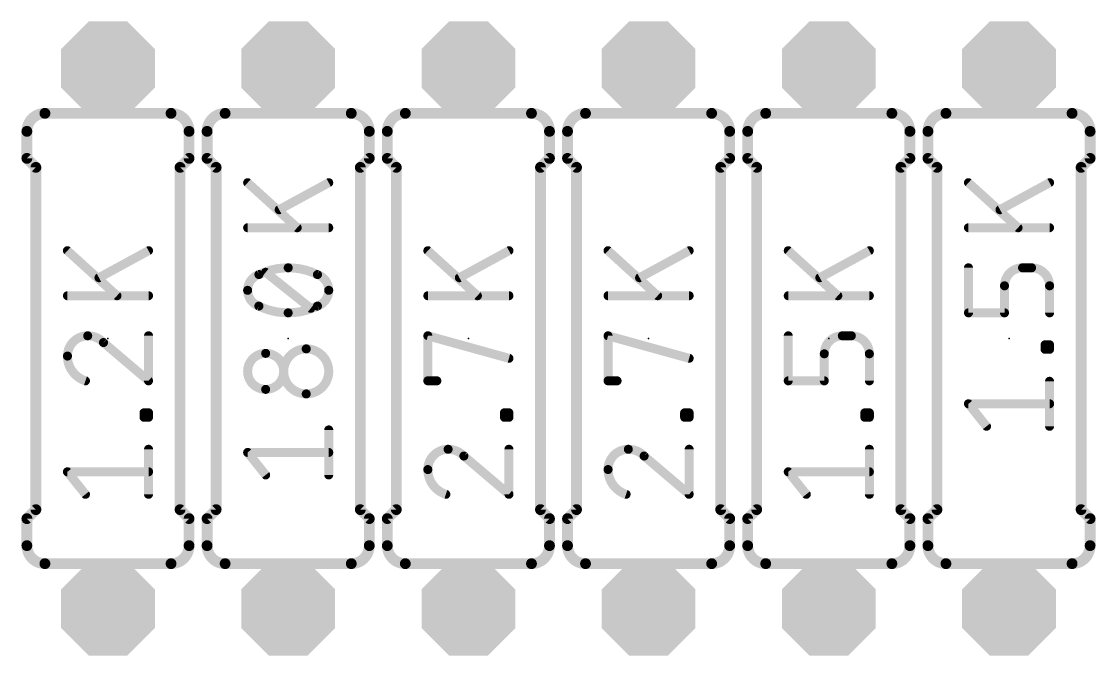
# Model space of a CAD drawing. Extents: x -0.1 to 59.2, y 0 to 90.2.
# Drawn here: x 29.9 to 45.03, y 28.55 to 37.49 of the extents above; entities that cross this region are included whole.
import ezdxf

# ---------------------------------------------------------------- set-up
doc = ezdxf.new("R2010")
doc.units = 0
for name, color, linetype in [('17', 110, 'CONTINUOUS'), ('21', 253, 'CONTINUOUS'), ('23', 53, 'CONTINUOUS'), ('27', 253, 'CONTINUOUS'), ('51', 253, 'CONTINUOUS')]:
    doc.layers.add(name, color=color, linetype=linetype)

# ---------------------------------------------------------------- blocks, each defined once
blk = doc.blocks.new('RECT')
blk.add_solid([(-0.5, -0.5), (0.5, -0.5), (-0.5, 0.5), (0.5, 0.5)])
blk = doc.blocks.new('OCTAGONP')
at = {"const_width": 0.5}
blk.add_lwpolyline([(-0.25, -0.1036), (-0.25, 0.1036), (-0.1036, 0.25), (0.1036, 0.25), (0.25, 0.1036), (0.25, -0.1036), (0.1036, -0.25), (-0.1036, -0.25), (-0.25, -0.1036), (-0.25, 0.1036)], dxfattribs=at)

msp = doc.modelspace()

# ---------------------------------------------------------------- linework, layer by layer
at = {"layer": '21'}
for points, const_width in [([(30.226, 36.195, 0.4142), (29.972, 35.941)], 0.1524), ([(30.226, 36.1569, 1), (30.226, 36.2331)], 0.0762), ([(32.258, 35.941, 0.4142), (32.004, 36.195)], 0.1524), ([(32.004, 36.2331, 1), (32.004, 36.1569)], 0.0762), ([(32.766, 36.195, 0.4142), (32.512, 35.941)], 0.1524), ([(32.766, 36.1569, 1), (32.766, 36.2331)], 0.0762), ([(34.798, 35.941, 0.4142), (34.544, 36.195)], 0.1524), ([(34.544, 36.2331, 1), (34.544, 36.1569)], 0.0762), ([(35.306, 36.195, 0.4142), (35.052, 35.941)], 0.1524), ([(35.306, 36.1569, 1), (35.306, 36.2331)], 0.0762), ([(37.338, 35.941, 0.4142), (37.084, 36.195)], 0.1524), ([(37.084, 36.2331, 1), (37.084, 36.1569)], 0.0762), ([(37.846, 36.195, 0.4142), (37.592, 35.941)], 0.1524), ([(37.846, 36.1569, 1), (37.846, 36.2331)], 0.0762), ([(39.878, 35.941, 0.4142), (39.624, 36.195)], 0.1524), ([(39.624, 36.2331, 1), (39.624, 36.1569)], 0.0762), ([(40.386, 36.195, 0.4142), (40.132, 35.941)], 0.1524), ([(40.386, 36.1569, 1), (40.386, 36.2331)], 0.0762), ([(42.418, 35.941, 0.4142), (42.164, 36.195)], 0.1524), ([(42.164, 36.2331, 1), (42.164, 36.1569)], 0.0762), ([(42.926, 36.195, 0.4142), (42.672, 35.941)], 0.1524), ([(42.926, 36.1569, 1), (42.926, 36.2331)], 0.0762), ([(44.958, 35.941, 0.4142), (44.704, 36.195)], 0.1524), ([(44.704, 36.2331, 1), (44.704, 36.1569)], 0.0762), ([(30.0101, 35.941, 1), (29.9339, 35.941)], 0.0762), ([(29.9339, 35.941, 1), (30.0101, 35.941)], 0.0762), ([(32.2961, 35.941, 1), (32.2199, 35.941)], 0.0762), ([(32.2199, 35.941, 1), (32.2961, 35.941)], 0.0762), ([(32.5501, 35.941, 1), (32.4739, 35.941)], 0.0762), ([(32.4739, 35.941, 1), (32.5501, 35.941)], 0.0762), ([(34.8361, 35.941, 1), (34.7599, 35.941)], 0.0762), ([(34.7599, 35.941, 1), (34.8361, 35.941)], 0.0762), ([(35.0901, 35.941, 1), (35.0139, 35.941)], 0.0762), ([(35.0139, 35.941, 1), (35.0901, 35.941)], 0.0762), ([(37.3761, 35.941, 1), (37.2999, 35.941)], 0.0762), ([(37.2999, 35.941, 1), (37.3761, 35.941)], 0.0762), ([(37.6301, 35.941, 1), (37.5539, 35.941)], 0.0762), ([(37.5539, 35.941, 1), (37.6301, 35.941)], 0.0762), ([(39.9161, 35.941, 1), (39.8399, 35.941)], 0.0762), ([(39.8399, 35.941, 1), (39.9161, 35.941)], 0.0762), ([(40.1701, 35.941, 1), (40.0939, 35.941)], 0.0762), ([(40.0939, 35.941, 1), (40.1701, 35.941)], 0.0762), ([(42.4561, 35.941, 1), (42.3799, 35.941)], 0.0762), ([(42.3799, 35.941, 1), (42.4561, 35.941)], 0.0762), ([(42.7101, 35.941, 1), (42.6339, 35.941)], 0.0762), ([(42.6339, 35.941, 1), (42.7101, 35.941)], 0.0762), ([(44.9961, 35.941, 1), (44.9199, 35.941)], 0.0762), ([(44.9199, 35.941, 1), (44.9961, 35.941)], 0.0762), ([(29.9339, 35.56, 1), (30.0101, 35.56)], 0.0762), ([(29.9989, 35.5869, 1), (29.9451, 35.5331)], 0.0762), ([(32.2199, 35.56, 1), (32.2961, 35.56)], 0.0762), ([(32.2849, 35.5331, 1), (32.2311, 35.5869)], 0.0762), ([(32.4739, 35.56, 1), (32.5501, 35.56)], 0.0762), ([(32.5389, 35.5869, 1), (32.4851, 35.5331)], 0.0762), ([(34.7599, 35.56, 1), (34.8361, 35.56)], 0.0762), ([(34.8249, 35.5331, 1), (34.7711, 35.5869)], 0.0762), ([(35.0139, 35.56, 1), (35.0901, 35.56)], 0.0762), ([(35.0789, 35.5869, 1), (35.0251, 35.5331)], 0.0762), ([(37.2999, 35.56, 1), (37.3761, 35.56)], 0.0762), ([(37.3649, 35.5331, 1), (37.3111, 35.5869)], 0.0762), ([(37.5539, 35.56, 1), (37.6301, 35.56)], 0.0762), ([(37.6189, 35.5869, 1), (37.5651, 35.5331)], 0.0762), ([(39.8399, 35.56, 1), (39.9161, 35.56)], 0.0762), ([(39.9049, 35.5331, 1), (39.8511, 35.5869)], 0.0762), ([(40.0939, 35.56, 1), (40.1701, 35.56)], 0.0762), ([(40.1589, 35.5869, 1), (40.1051, 35.5331)], 0.0762), ([(42.3799, 35.56, 1), (42.4561, 35.56)], 0.0762), ([(42.4449, 35.5331, 1), (42.3911, 35.5869)], 0.0762), ([(42.6339, 35.56, 1), (42.7101, 35.56)], 0.0762), ([(42.6989, 35.5869, 1), (42.6451, 35.5331)], 0.0762), ([(44.9199, 35.56, 1), (44.9961, 35.56)], 0.0762), ([(44.9849, 35.5331, 1), (44.9311, 35.5869)], 0.0762), ([(30.1371, 35.433, 1), (30.0609, 35.433)], 0.0762), ([(30.0721, 35.4061, 1), (30.1259, 35.4599)], 0.0762), ([(32.1691, 35.433, 1), (32.0929, 35.433)], 0.0762), ([(32.1041, 35.4599, 1), (32.1579, 35.4061)], 0.0762), ([(32.6771, 35.433, 1), (32.6009, 35.433)], 0.0762), ([(32.6121, 35.4061, 1), (32.6659, 35.4599)], 0.0762), ([(34.7091, 35.433, 1), (34.6329, 35.433)], 0.0762), ([(34.6441, 35.4599, 1), (34.6979, 35.4061)], 0.0762), ([(35.2171, 35.433, 1), (35.1409, 35.433)], 0.0762), ([(35.1521, 35.4061, 1), (35.2059, 35.4599)], 0.0762), ([(37.2491, 35.433, 1), (37.1729, 35.433)], 0.0762), ([(37.1841, 35.4599, 1), (37.2379, 35.4061)], 0.0762), ([(37.7571, 35.433, 1), (37.6809, 35.433)], 0.0762), ([(37.6921, 35.4061, 1), (37.7459, 35.4599)], 0.0762), ([(39.7891, 35.433, 1), (39.7129, 35.433)], 0.0762), ([(39.7241, 35.4599, 1), (39.7779, 35.4061)], 0.0762), ([(40.2971, 35.433, 1), (40.2209, 35.433)], 0.0762), ([(40.2321, 35.4061, 1), (40.2859, 35.4599)], 0.0762), ([(42.3291, 35.433, 1), (42.2529, 35.433)], 0.0762), ([(42.2641, 35.4599, 1), (42.3179, 35.4061)], 0.0762), ([(42.8371, 35.433, 1), (42.7609, 35.433)], 0.0762), ([(42.7721, 35.4061, 1), (42.8259, 35.4599)], 0.0762), ([(44.8691, 35.433, 1), (44.7929, 35.433)], 0.0762), ([(44.8041, 35.4599, 1), (44.8579, 35.4061)], 0.0762), ([(30.0609, 30.607, 1), (30.1371, 30.607)], 0.0762), ([(30.1259, 30.5801, 1), (30.0721, 30.6339)], 0.0762), ([(32.0929, 30.607, 1), (32.1691, 30.607)], 0.0762), ([(32.1579, 30.6339, 1), (32.1041, 30.5801)], 0.0762), ([(32.6009, 30.607, 1), (32.6771, 30.607)], 0.0762), ([(32.6659, 30.5801, 1), (32.6121, 30.6339)], 0.0762), ([(34.6329, 30.607, 1), (34.7091, 30.607)], 0.0762), ([(34.6979, 30.6339, 1), (34.6441, 30.5801)], 0.0762), ([(35.1409, 30.607, 1), (35.2171, 30.607)], 0.0762), ([(35.2059, 30.5801, 1), (35.1521, 30.6339)], 0.0762), ([(37.1729, 30.607, 1), (37.2491, 30.607)], 0.0762), ([(37.2379, 30.6339, 1), (37.1841, 30.5801)], 0.0762), ([(37.6809, 30.607, 1), (37.7571, 30.607)], 0.0762), ([(37.7459, 30.5801, 1), (37.6921, 30.6339)], 0.0762), ([(39.7129, 30.607, 1), (39.7891, 30.607)], 0.0762), ([(39.7779, 30.6339, 1), (39.7241, 30.5801)], 0.0762), ([(40.2209, 30.607, 1), (40.2971, 30.607)], 0.0762), ([(40.2859, 30.5801, 1), (40.2321, 30.6339)], 0.0762), ([(42.2529, 30.607, 1), (42.3291, 30.607)], 0.0762), ([(42.3179, 30.6339, 1), (42.2641, 30.5801)], 0.0762), ([(42.7609, 30.607, 1), (42.8371, 30.607)], 0.0762), ([(42.8259, 30.5801, 1), (42.7721, 30.6339)], 0.0762), ([(44.7929, 30.607, 1), (44.8691, 30.607)], 0.0762), ([(44.8579, 30.6339, 1), (44.8041, 30.5801)], 0.0762), ([(30.0101, 30.48, 1), (29.9339, 30.48)], 0.0762), ([(29.9451, 30.5069, 1), (29.9989, 30.4531)], 0.0762), ([(32.2961, 30.48, 1), (32.2199, 30.48)], 0.0762), ([(32.2311, 30.4531, 1), (32.2849, 30.5069)], 0.0762), ([(32.5501, 30.48, 1), (32.4739, 30.48)], 0.0762), ([(32.4851, 30.5069, 1), (32.5389, 30.4531)], 0.0762), ([(34.8361, 30.48, 1), (34.7599, 30.48)], 0.0762), ([(34.7711, 30.4531, 1), (34.8249, 30.5069)], 0.0762), ([(35.0901, 30.48, 1), (35.0139, 30.48)], 0.0762), ([(35.0251, 30.5069, 1), (35.0789, 30.4531)], 0.0762), ([(37.3761, 30.48, 1), (37.2999, 30.48)], 0.0762), ([(37.3111, 30.4531, 1), (37.3649, 30.5069)], 0.0762), ([(37.6301, 30.48, 1), (37.5539, 30.48)], 0.0762), ([(37.5651, 30.5069, 1), (37.6189, 30.4531)], 0.0762), ([(39.9161, 30.48, 1), (39.8399, 30.48)], 0.0762), ([(39.8511, 30.4531, 1), (39.9049, 30.5069)], 0.0762), ([(40.1701, 30.48, 1), (40.0939, 30.48)], 0.0762), ([(40.1051, 30.5069, 1), (40.1589, 30.4531)], 0.0762), ([(42.4561, 30.48, 1), (42.3799, 30.48)], 0.0762), ([(42.3911, 30.4531, 1), (42.4449, 30.5069)], 0.0762), ([(42.7101, 30.48, 1), (42.6339, 30.48)], 0.0762), ([(42.6451, 30.5069, 1), (42.6989, 30.4531)], 0.0762), ([(44.9961, 30.48, 1), (44.9199, 30.48)], 0.0762), ([(44.9311, 30.4531, 1), (44.9849, 30.5069)], 0.0762), ([(29.972, 30.099, 0.4142), (30.226, 29.845)], 0.1524), ([(30.0101, 30.099, 1), (29.9339, 30.099)], 0.0762), ([(29.9339, 30.099, 1), (30.0101, 30.099)], 0.0762), ([(32.004, 29.845, 0.4142), (32.258, 30.099)], 0.1524), ([(32.2961, 30.099, 1), (32.2199, 30.099)], 0.0762), ([(32.2199, 30.099, 1), (32.2961, 30.099)], 0.0762), ([(32.512, 30.099, 0.4142), (32.766, 29.845)], 0.1524), ([(32.5501, 30.099, 1), (32.4739, 30.099)], 0.0762), ([(32.4739, 30.099, 1), (32.5501, 30.099)], 0.0762), ([(34.544, 29.845, 0.4142), (34.798, 30.099)], 0.1524), ([(34.8361, 30.099, 1), (34.7599, 30.099)], 0.0762), ([(34.7599, 30.099, 1), (34.8361, 30.099)], 0.0762), ([(35.052, 30.099, 0.4142), (35.306, 29.845)], 0.1524), ([(35.0901, 30.099, 1), (35.0139, 30.099)], 0.0762), ([(35.0139, 30.099, 1), (35.0901, 30.099)], 0.0762), ([(37.084, 29.845, 0.4142), (37.338, 30.099)], 0.1524), ([(37.3761, 30.099, 1), (37.2999, 30.099)], 0.0762), ([(37.2999, 30.099, 1), (37.3761, 30.099)], 0.0762), ([(37.592, 30.099, 0.4142), (37.846, 29.845)], 0.1524), ([(37.6301, 30.099, 1), (37.5539, 30.099)], 0.0762), ([(37.5539, 30.099, 1), (37.6301, 30.099)], 0.0762), ([(39.624, 29.845, 0.4142), (39.878, 30.099)], 0.1524), ([(39.9161, 30.099, 1), (39.8399, 30.099)], 0.0762), ([(39.8399, 30.099, 1), (39.9161, 30.099)], 0.0762), ([(40.132, 30.099, 0.4142), (40.386, 29.845)], 0.1524), ([(40.1701, 30.099, 1), (40.0939, 30.099)], 0.0762), ([(40.0939, 30.099, 1), (40.1701, 30.099)], 0.0762), ([(42.164, 29.845, 0.4142), (42.418, 30.099)], 0.1524), ([(42.4561, 30.099, 1), (42.3799, 30.099)], 0.0762), ([(42.3799, 30.099, 1), (42.4561, 30.099)], 0.0762), ([(42.672, 30.099, 0.4142), (42.926, 29.845)], 0.1524), ([(42.7101, 30.099, 1), (42.6339, 30.099)], 0.0762), ([(42.6339, 30.099, 1), (42.7101, 30.099)], 0.0762), ([(44.704, 29.845, 0.4142), (44.958, 30.099)], 0.1524), ([(44.9961, 30.099, 1), (44.9199, 30.099)], 0.0762), ([(44.9199, 30.099, 1), (44.9961, 30.099)], 0.0762), ([(30.226, 29.8069, 1), (30.226, 29.8831)], 0.0762), ([(32.004, 29.8831, 1), (32.004, 29.8069)], 0.0762), ([(32.766, 29.8069, 1), (32.766, 29.8831)], 0.0762), ([(34.544, 29.8831, 1), (34.544, 29.8069)], 0.0762), ([(35.306, 29.8069, 1), (35.306, 29.8831)], 0.0762), ([(37.084, 29.8831, 1), (37.084, 29.8069)], 0.0762), ([(37.846, 29.8069, 1), (37.846, 29.8831)], 0.0762), ([(39.624, 29.8831, 1), (39.624, 29.8069)], 0.0762), ([(40.386, 29.8069, 1), (40.386, 29.8831)], 0.0762), ([(42.164, 29.8831, 1), (42.164, 29.8069)], 0.0762), ([(42.926, 29.8069, 1), (42.926, 29.8831)], 0.0762), ([(44.704, 29.8831, 1), (44.704, 29.8069)], 0.0762)]:
    msp.add_lwpolyline(points, format="xyb", dxfattribs=dict(at, const_width=const_width))
at = {"layer": '21', "const_width": 0.1524}
for points in [[(29.972, 35.941), (29.972, 35.56)], [(32.258, 35.941), (32.258, 35.56)], [(32.512, 35.941), (32.512, 35.56)], [(34.798, 35.941), (34.798, 35.56)], [(35.052, 35.941), (35.052, 35.56)], [(37.338, 35.941), (37.338, 35.56)], [(37.592, 35.941), (37.592, 35.56)], [(39.878, 35.941), (39.878, 35.56)], [(40.132, 35.941), (40.132, 35.56)], [(42.418, 35.941), (42.418, 35.56)], [(42.672, 35.941), (42.672, 35.56)], [(44.958, 35.941), (44.958, 35.56)], [(30.099, 35.433), (29.972, 35.56)], [(32.131, 35.433), (32.258, 35.56)], [(32.639, 35.433), (32.512, 35.56)], [(34.671, 35.433), (34.798, 35.56)], [(35.179, 35.433), (35.052, 35.56)], [(37.211, 35.433), (37.338, 35.56)], [(37.719, 35.433), (37.592, 35.56)], [(39.751, 35.433), (39.878, 35.56)], [(40.259, 35.433), (40.132, 35.56)], [(42.291, 35.433), (42.418, 35.56)], [(42.799, 35.433), (42.672, 35.56)], [(44.831, 35.433), (44.958, 35.56)], [(30.099, 35.433), (30.099, 30.607)], [(32.131, 35.433), (32.131, 30.607)], [(32.639, 30.607), (32.639, 35.433)], [(34.671, 30.607), (34.671, 35.433)], [(35.179, 35.433), (35.179, 30.607)], [(37.211, 35.433), (37.211, 30.607)], [(37.719, 35.433), (37.719, 30.607)], [(39.751, 35.433), (39.751, 30.607)], [(40.259, 35.433), (40.259, 30.607)], [(42.291, 35.433), (42.291, 30.607)], [(42.799, 30.607), (42.799, 35.433)], [(44.831, 30.607), (44.831, 35.433)], [(30.099, 30.607), (29.972, 30.48)], [(32.131, 30.607), (32.258, 30.48)], [(32.639, 30.607), (32.512, 30.48)], [(34.671, 30.607), (34.798, 30.48)], [(35.179, 30.607), (35.052, 30.48)], [(37.211, 30.607), (37.338, 30.48)], [(37.719, 30.607), (37.592, 30.48)], [(39.751, 30.607), (39.878, 30.48)], [(40.259, 30.607), (40.132, 30.48)], [(42.291, 30.607), (42.418, 30.48)], [(42.799, 30.607), (42.672, 30.48)], [(44.831, 30.607), (44.958, 30.48)], [(29.972, 30.099), (29.972, 30.48)], [(32.258, 30.099), (32.258, 30.48)], [(32.512, 30.099), (32.512, 30.48)], [(34.798, 30.099), (34.798, 30.48)], [(35.052, 30.099), (35.052, 30.48)], [(37.338, 30.099), (37.338, 30.48)], [(37.592, 30.099), (37.592, 30.48)], [(39.878, 30.099), (39.878, 30.48)], [(40.132, 30.099), (40.132, 30.48)], [(42.418, 30.099), (42.418, 30.48)], [(42.672, 30.099), (42.672, 30.48)], [(44.958, 30.099), (44.958, 30.48)]]:
    msp.add_lwpolyline(points, dxfattribs=at)
at = {"layer": '23'}
for p in [(31.115, 33.02), (33.655, 33.02), (36.195, 33.02), (38.735, 33.02), (41.275, 33.02), (43.815, 33.02)]:
    msp.add_point(p, dxfattribs=at)
at = {"layer": '27', "const_width": 0.127}
for points in [[(33.0835, 35.2171), (33.782, 34.5821)], [(34.2265, 35.2171), (33.528, 34.8361)], [(43.2435, 35.2171), (43.942, 34.5821)], [(44.3865, 35.2171), (43.688, 34.8361)], [(34.2265, 34.5821), (33.0835, 34.5821)], [(44.3865, 34.5821), (43.2435, 34.5821)], [(30.5435, 34.2583), (31.242, 33.6232)], [(31.6865, 34.2583), (30.988, 33.8773)], [(35.6235, 34.2583), (36.322, 33.6232)], [(36.7665, 34.2583), (36.068, 33.8773)], [(38.1635, 34.2583), (38.862, 33.6232)], [(39.3065, 34.2583), (38.608, 33.8773)], [(40.7035, 34.2583), (41.402, 33.6232)], [(41.8465, 34.2583), (41.148, 33.8773)], [(43.2435, 33.382), (43.2435, 34.017)], [(44.1325, 34.017), (44.0055, 34.017)], [(33.9725, 33.4455), (33.3375, 33.9535)], [(43.7515, 33.763), (43.7515, 33.382)], [(44.3865, 33.382), (44.3865, 33.763)], [(31.6865, 33.6232), (30.5435, 33.6232)], [(36.7665, 33.6232), (35.6235, 33.6232)], [(39.3065, 33.6232), (38.1635, 33.6232)], [(41.8465, 33.6232), (40.7035, 33.6232)], [(43.7515, 33.382), (43.2435, 33.382)], [(31.0515, 32.9629), (31.6865, 32.4231)], [(31.6865, 32.4231), (31.6865, 33.0581)], [(35.6235, 32.4231), (35.6235, 33.0581)], [(35.6235, 33.0581), (36.7665, 32.7406)], [(38.1635, 32.4231), (38.1635, 33.0581)], [(38.1635, 33.0581), (39.3065, 32.7406)], [(40.7035, 32.4231), (40.7035, 33.0581)], [(41.5925, 33.0581), (41.4655, 33.0581)], [(41.2115, 32.8041), (41.2115, 32.4231)], [(41.8465, 32.4231), (41.8465, 32.8041)], [(44.323, 32.8676), (44.323, 32.9311)], [(44.323, 32.9311), (44.3865, 32.9311)], [(44.3865, 32.8676), (44.323, 32.8676)], [(44.3865, 32.9311), (44.3865, 32.8676)], [(35.7505, 32.4231), (35.6235, 32.4231)], [(38.2905, 32.4231), (38.1635, 32.4231)], [(41.2115, 32.4231), (40.7035, 32.4231)], [(44.3865, 31.7818), (44.3865, 32.4168)], [(43.4975, 31.7818), (43.2435, 32.0993)], [(43.2435, 32.0993), (44.3865, 32.0993)], [(31.623, 31.9088), (31.623, 31.9723)], [(31.623, 31.9723), (31.6865, 31.9723)], [(31.6865, 31.9088), (31.623, 31.9088)], [(31.6865, 31.9723), (31.6865, 31.9088)], [(36.703, 31.9088), (36.703, 31.9723)], [(36.703, 31.9723), (36.7665, 31.9723)], [(36.7665, 31.9088), (36.703, 31.9088)], [(36.7665, 31.9723), (36.7665, 31.9088)], [(39.243, 31.9088), (39.243, 31.9723)], [(39.243, 31.9723), (39.3065, 31.9723)], [(39.3065, 31.9088), (39.243, 31.9088)], [(39.3065, 31.9723), (39.3065, 31.9088)], [(41.783, 31.9088), (41.783, 31.9723)], [(41.783, 31.9723), (41.8465, 31.9723)], [(41.8465, 31.9088), (41.783, 31.9088)], [(41.8465, 31.9723), (41.8465, 31.9088)], [(34.2265, 31.096), (34.2265, 31.7309)], [(31.6865, 30.8229), (31.6865, 31.4579)], [(36.7665, 30.8229), (36.7665, 31.4579)], [(39.3065, 30.8229), (39.3065, 31.4579)], [(41.8465, 30.8229), (41.8465, 31.4579)], [(33.3375, 31.096), (33.0835, 31.4135)], [(33.0835, 31.4135), (34.2265, 31.4135)], [(36.1315, 31.3627), (36.7665, 30.8229)], [(38.6715, 31.3627), (39.3065, 30.8229)], [(30.7975, 30.8229), (30.5435, 31.1404)], [(30.5435, 31.1404), (31.6865, 31.1404)], [(40.9575, 30.8229), (40.7035, 31.1404)], [(40.7035, 31.1404), (41.8465, 31.1404)]]:
    msp.add_lwpolyline(points, dxfattribs=at)
at = {"layer": '27'}
for points, const_width in [([(33.1049, 35.2406, 1), (33.0621, 35.1936)], 0.0635), ([(34.2417, 35.1892, 1), (34.2113, 35.245)], 0.0635), ([(43.2649, 35.2406, 1), (43.2221, 35.1936)], 0.0635), ([(44.4017, 35.1892, 1), (44.3713, 35.245)], 0.0635), ([(33.5128, 34.864, 1), (33.5432, 34.8082)], 0.0635), ([(43.6728, 34.864, 1), (43.7032, 34.8082)], 0.0635), ([(33.0835, 34.6139, 1), (33.0835, 34.5504)], 0.0635), ([(33.7606, 34.5586, 1), (33.8034, 34.6056)], 0.0635), ([(34.2265, 34.5504, 1), (34.2265, 34.6139)], 0.0635), ([(43.2435, 34.6139, 1), (43.2435, 34.5504)], 0.0635), ([(43.9206, 34.5586, 1), (43.9634, 34.6056)], 0.0635), ([(44.3865, 34.5504, 1), (44.3865, 34.6139)], 0.0635), ([(30.5649, 34.2817, 1), (30.5221, 34.2348)], 0.0635), ([(31.7017, 34.2304, 1), (31.6713, 34.2861)], 0.0635), ([(35.6449, 34.2817, 1), (35.6021, 34.2348)], 0.0635), ([(36.7817, 34.2304, 1), (36.7513, 34.2861)], 0.0635), ([(38.1849, 34.2817, 1), (38.1421, 34.2348)], 0.0635), ([(39.3217, 34.2304, 1), (39.2913, 34.2861)], 0.0635), ([(40.7249, 34.2817, 1), (40.6821, 34.2348)], 0.0635), ([(41.8617, 34.2304, 1), (41.8313, 34.2861)], 0.0635), ([(33.655, 34.017, 0.1139), (33.2422, 33.9217)], 0.127), ([(34.0678, 33.9217, 0.1139), (33.655, 34.017)], 0.127), ([(33.655, 34.0487, 1), (33.655, 33.9852)], 0.0635), ([(33.655, 33.9852, 1), (33.655, 34.0487)], 0.0635), ([(43.2753, 34.017, 1), (43.2118, 34.017)], 0.0635), ([(44.0055, 34.017, 0.4142), (43.7515, 33.763)], 0.127), ([(44.0055, 34.0487, 1), (44.0055, 33.9852)], 0.0635), ([(44.0055, 33.9852, 1), (44.0055, 34.0487)], 0.0635), ([(44.3865, 33.763, 0.4142), (44.1325, 34.017)], 0.127), ([(44.1325, 34.0487, 1), (44.1325, 33.9852)], 0.0635), ([(44.1325, 33.9852, 1), (44.1325, 34.0487)], 0.0635), ([(30.9728, 33.9051, 1), (31.0032, 33.8494)], 0.0635), ([(33.2422, 33.9217, 0.3205), (33.0835, 33.6994)], 0.127), ([(33.2283, 33.9502, 1), (33.2562, 33.8932)], 0.0635), ([(33.2525, 33.8917, 1), (33.232, 33.9517)], 0.0635), ([(33.3573, 33.9782, 1), (33.3177, 33.9287)], 0.0635), ([(34.2265, 33.6994, 0.3205), (34.0678, 33.9217)], 0.127), ([(34.078, 33.9517, 1), (34.0575, 33.8917)], 0.0635), ([(34.0538, 33.8932, 1), (34.0817, 33.9502)], 0.0635), ([(36.0528, 33.9051, 1), (36.0832, 33.8494)], 0.0635), ([(38.5928, 33.9051, 1), (38.6232, 33.8494)], 0.0635), ([(41.1328, 33.9051, 1), (41.1632, 33.8494)], 0.0635), ([(33.1153, 33.6994, 1), (33.0517, 33.6995)], 0.0635), ([(33.0835, 33.6994, 0.3205), (33.2422, 33.4772)], 0.127), ([(34.0678, 33.4772, 0.3205), (34.2265, 33.6994)], 0.127), ([(34.2583, 33.6995, 1), (34.1947, 33.6994)], 0.0635), ([(43.7833, 33.763, 1), (43.7197, 33.763)], 0.0635), ([(43.7197, 33.763, 1), (43.7833, 33.763)], 0.0635), ([(44.4183, 33.763, 1), (44.3548, 33.763)], 0.0635), ([(44.3548, 33.763, 1), (44.4183, 33.763)], 0.0635), ([(30.5435, 33.655, 1), (30.5435, 33.5915)], 0.0635), ([(31.2206, 33.5998, 1), (31.2634, 33.6467)], 0.0635), ([(31.6865, 33.5915, 1), (31.6865, 33.655)], 0.0635), ([(33.0517, 33.6994, 1), (33.1153, 33.6995)], 0.0635), ([(34.1947, 33.6995, 1), (34.2583, 33.6994)], 0.0635), ([(35.6235, 33.655, 1), (35.6235, 33.5915)], 0.0635), ([(36.3006, 33.5998, 1), (36.3434, 33.6467)], 0.0635), ([(36.7665, 33.5915, 1), (36.7665, 33.655)], 0.0635), ([(38.1635, 33.655, 1), (38.1635, 33.5915)], 0.0635), ([(38.8406, 33.5998, 1), (38.8834, 33.6467)], 0.0635), ([(39.3065, 33.5915, 1), (39.3065, 33.655)], 0.0635), ([(40.7035, 33.655, 1), (40.7035, 33.5915)], 0.0635), ([(41.3806, 33.5998, 1), (41.4234, 33.6467)], 0.0635), ([(41.8465, 33.5915, 1), (41.8465, 33.655)], 0.0635), ([(33.2422, 33.4772, 0.1139), (33.655, 33.382)], 0.127), ([(33.2562, 33.5057, 1), (33.2283, 33.4487)], 0.0635), ([(33.232, 33.4472, 1), (33.2525, 33.5072)], 0.0635), ([(33.655, 33.382, 0.1139), (34.0678, 33.4772)], 0.127), ([(33.9527, 33.4207, 1), (33.9923, 33.4702)], 0.0635), ([(34.0575, 33.5072, 1), (34.078, 33.4472)], 0.0635), ([(34.0817, 33.4487, 1), (34.0538, 33.5057)], 0.0635), ([(33.655, 33.4137, 1), (33.655, 33.3502)], 0.0635), ([(33.655, 33.3502, 1), (33.655, 33.4137)], 0.0635), ([(43.2435, 33.4137, 1), (43.2435, 33.3502)], 0.0635), ([(43.2118, 33.382, 1), (43.2753, 33.382)], 0.0635), ([(43.7197, 33.382, 1), (43.7833, 33.382)], 0.0635), ([(43.7515, 33.3502, 1), (43.7515, 33.4137)], 0.0635), ([(44.3548, 33.382, 1), (44.4183, 33.382)], 0.0635), ([(30.8293, 33.0581, 0.4142), (30.5435, 32.7724)], 0.127), ([(31.0515, 32.9629, 0.2053), (30.8293, 33.0581)], 0.127), ([(30.8292, 33.0898, 1), (30.8293, 33.0264)], 0.0635), ([(30.8293, 33.0264, 1), (30.8293, 33.0899)], 0.0635), ([(31.0721, 32.987, 1), (31.0309, 32.9387)], 0.0635), ([(31.0285, 32.941, 1), (31.0745, 32.9847)], 0.0635), ([(31.7183, 33.0581, 1), (31.6548, 33.0581)], 0.0635), ([(35.6553, 33.0581, 1), (35.5917, 33.0581)], 0.0635), ([(35.632, 33.0887, 1), (35.615, 33.0275)], 0.0635), ([(38.1953, 33.0581, 1), (38.1317, 33.0581)], 0.0635), ([(38.172, 33.0887, 1), (38.155, 33.0275)], 0.0635), ([(40.7353, 33.0581, 1), (40.6718, 33.0581)], 0.0635), ([(41.4655, 33.0581, 0.4142), (41.2115, 32.8041)], 0.127), ([(41.4655, 33.0899, 1), (41.4655, 33.0264)], 0.0635), ([(41.4655, 33.0264, 1), (41.4655, 33.0899)], 0.0635), ([(41.5925, 33.0899, 1), (41.5925, 33.0264)], 0.0635), ([(41.8465, 32.8041, 0.4142), (41.5925, 33.0581)], 0.127), ([(41.5925, 33.0264, 1), (41.5925, 33.0899)], 0.0635), ([(33.3375, 32.8105, 1), (33.3375, 32.3025)], 0.127), ([(33.3375, 32.3025, 1), (33.3375, 32.8105)], 0.127), ([(33.3375, 32.8422, 1), (33.3375, 32.7787)], 0.0635), ([(33.3375, 32.7787, 1), (33.3375, 32.8422)], 0.0635), ([(33.909, 32.874, 1), (33.909, 32.239)], 0.127), ([(33.909, 32.239, 1), (33.909, 32.874)], 0.127), ([(33.909, 32.9057, 1), (33.909, 32.8422)], 0.0635), ([(33.909, 32.8422, 1), (33.909, 32.9057)], 0.0635), ([(41.2433, 32.8041, 1), (41.1797, 32.8041)], 0.0635), ([(41.8783, 32.8041, 1), (41.8147, 32.8041)], 0.0635), ([(44.3548, 32.9311, 1), (44.2912, 32.9311)], 0.0635), ([(44.323, 32.9629, 1), (44.323, 32.8993)], 0.0635), ([(44.323, 32.8994, 1), (44.323, 32.8359)], 0.0635), ([(44.2912, 32.8676, 1), (44.3548, 32.8676)], 0.0635), ([(44.4183, 32.9311, 1), (44.3548, 32.9311)], 0.0635), ([(44.3548, 32.8676, 1), (44.4183, 32.8676)], 0.0635), ([(44.3865, 32.8993, 1), (44.3865, 32.9629)], 0.0635), ([(44.3865, 32.8359, 1), (44.3865, 32.8994)], 0.0635), ([(30.5435, 32.7724, 0.3252), (30.7975, 32.4231)], 0.127), ([(30.5753, 32.7723, 1), (30.5118, 32.7724)], 0.0635), ([(30.5118, 32.7724, 1), (30.5753, 32.7724)], 0.0635), ([(36.758, 32.71, 1), (36.775, 32.7712)], 0.0635), ([(39.298, 32.71, 1), (39.315, 32.7712)], 0.0635), ([(41.1797, 32.8041, 1), (41.2433, 32.8041)], 0.0635), ([(41.8147, 32.8041, 1), (41.8783, 32.8041)], 0.0635), ([(30.7877, 32.3929, 1), (30.8073, 32.4533)], 0.0635), ([(31.6548, 32.4231, 1), (31.7183, 32.4231)], 0.0635), ([(31.6659, 32.3989, 1), (31.7071, 32.4473)], 0.0635), ([(35.6235, 32.4549, 1), (35.6235, 32.3913)], 0.0635), ([(35.5917, 32.4231, 1), (35.6553, 32.4231)], 0.0635), ([(35.7505, 32.3913, 1), (35.7505, 32.4549)], 0.0635), ([(38.1635, 32.4549, 1), (38.1635, 32.3913)], 0.0635), ([(38.1317, 32.4231, 1), (38.1953, 32.4231)], 0.0635), ([(38.2905, 32.3913, 1), (38.2905, 32.4549)], 0.0635), ([(40.7035, 32.4549, 1), (40.7035, 32.3913)], 0.0635), ([(40.6718, 32.4231, 1), (40.7353, 32.4231)], 0.0635), ([(41.1797, 32.4231, 1), (41.2433, 32.4231)], 0.0635), ([(41.2115, 32.3913, 1), (41.2115, 32.4549)], 0.0635), ([(41.8147, 32.4231, 1), (41.8783, 32.4231)], 0.0635), ([(44.4183, 32.4168, 1), (44.3548, 32.4168)], 0.0635), ([(33.3375, 32.3342, 1), (33.3375, 32.2707)], 0.0635), ([(33.3375, 32.2707, 1), (33.3375, 32.3342)], 0.0635), ([(33.909, 32.2707, 1), (33.909, 32.2072)], 0.0635), ([(33.909, 32.2072, 1), (33.909, 32.2707)], 0.0635), ([(43.2683, 32.1191, 1), (43.2187, 32.0794)], 0.0635), ([(43.2435, 32.131, 1), (43.2435, 32.0675)], 0.0635), ([(44.3865, 32.0675, 1), (44.3865, 32.131)], 0.0635), ([(31.6547, 31.9723, 1), (31.5913, 31.9723)], 0.0635), ([(31.623, 32.004, 1), (31.623, 31.9405)], 0.0635), ([(31.623, 31.9405, 1), (31.623, 31.877)], 0.0635), ([(31.7183, 31.9723, 1), (31.6548, 31.9723)], 0.0635), ([(31.6865, 31.9405, 1), (31.6865, 32.004)], 0.0635), ([(31.6865, 31.877, 1), (31.6865, 31.9405)], 0.0635), ([(36.7348, 31.9723, 1), (36.6713, 31.9723)], 0.0635), ([(36.703, 32.004, 1), (36.703, 31.9405)], 0.0635), ([(36.703, 31.9405, 1), (36.703, 31.877)], 0.0635), ([(36.7983, 31.9723, 1), (36.7347, 31.9723)], 0.0635), ([(36.7665, 31.9405, 1), (36.7665, 32.004)], 0.0635), ([(36.7665, 31.877, 1), (36.7665, 31.9405)], 0.0635), ([(39.2748, 31.9723, 1), (39.2112, 31.9723)], 0.0635), ([(39.243, 32.004, 1), (39.243, 31.9405)], 0.0635), ([(39.243, 31.9405, 1), (39.243, 31.877)], 0.0635), ([(39.3383, 31.9723, 1), (39.2747, 31.9723)], 0.0635), ([(39.3065, 31.9405, 1), (39.3065, 32.004)], 0.0635), ([(39.3065, 31.877, 1), (39.3065, 31.9405)], 0.0635), ([(41.8148, 31.9723, 1), (41.7512, 31.9723)], 0.0635), ([(41.783, 32.004, 1), (41.783, 31.9405)], 0.0635), ([(41.783, 31.9405, 1), (41.783, 31.877)], 0.0635), ([(41.8783, 31.9723, 1), (41.8147, 31.9723)], 0.0635), ([(41.8465, 31.9405, 1), (41.8465, 32.004)], 0.0635), ([(41.8465, 31.877, 1), (41.8465, 31.9405)], 0.0635), ([(31.5913, 31.9088, 1), (31.6547, 31.9088)], 0.0635), ([(31.6548, 31.9088, 1), (31.7183, 31.9088)], 0.0635), ([(34.2583, 31.7309, 1), (34.1947, 31.7309)], 0.0635), ([(36.6713, 31.9088, 1), (36.7348, 31.9088)], 0.0635), ([(36.7347, 31.9088, 1), (36.7983, 31.9088)], 0.0635), ([(39.2112, 31.9088, 1), (39.2748, 31.9088)], 0.0635), ([(39.2747, 31.9088, 1), (39.3383, 31.9088)], 0.0635), ([(41.7512, 31.9088, 1), (41.8148, 31.9088)], 0.0635), ([(41.8147, 31.9088, 1), (41.8783, 31.9088)], 0.0635), ([(43.4727, 31.7619, 1), (43.5223, 31.8016)], 0.0635), ([(44.3548, 31.7818, 1), (44.4183, 31.7818)], 0.0635), ([(31.7183, 31.4579, 1), (31.6548, 31.4579)], 0.0635), ([(35.9093, 31.4579, 0.4142), (35.6235, 31.1722)], 0.127), ([(36.1315, 31.3627, 0.2053), (35.9093, 31.4579)], 0.127), ([(35.9092, 31.4896, 1), (35.9093, 31.4262)], 0.0635), ([(35.9093, 31.4262, 1), (35.9093, 31.4897)], 0.0635), ([(36.7983, 31.4579, 1), (36.7347, 31.4579)], 0.0635), ([(38.4492, 31.4579, 0.4142), (38.1635, 31.1722)], 0.127), ([(38.6715, 31.3627, 0.2053), (38.4492, 31.4579)], 0.127), ([(38.4492, 31.4896, 1), (38.4493, 31.4262)], 0.0635), ([(38.4492, 31.4262, 1), (38.4492, 31.4897)], 0.0635), ([(39.3383, 31.4579, 1), (39.2747, 31.4579)], 0.0635), ([(41.8783, 31.4579, 1), (41.8147, 31.4579)], 0.0635), ([(33.1083, 31.4333, 1), (33.0587, 31.3936)], 0.0635), ([(33.0835, 31.4452, 1), (33.0835, 31.3817)], 0.0635), ([(34.2265, 31.3817, 1), (34.2265, 31.4452)], 0.0635), ([(36.1521, 31.3868, 1), (36.1109, 31.3385)], 0.0635), ([(36.1085, 31.3408, 1), (36.1545, 31.3845)], 0.0635), ([(38.6921, 31.3868, 1), (38.6509, 31.3385)], 0.0635), ([(38.6485, 31.3408, 1), (38.6945, 31.3845)], 0.0635), ([(30.5435, 31.1722, 1), (30.5435, 31.1087)], 0.0635), ([(30.5683, 31.1602, 1), (30.5187, 31.1206)], 0.0635), ([(31.6865, 31.1087, 1), (31.6865, 31.1722)], 0.0635), ([(35.6235, 31.1722, 0.3252), (35.8775, 30.8229)], 0.127), ([(35.6553, 31.1721, 1), (35.5917, 31.1722)], 0.0635), ([(35.5917, 31.1722, 1), (35.6553, 31.1722)], 0.0635), ([(38.1953, 31.1721, 1), (38.1317, 31.1722)], 0.0635), ([(38.1317, 31.1722, 1), (38.1953, 31.1722)], 0.0635), ([(38.1635, 31.1722, 0.3252), (38.4175, 30.8229)], 0.127), ([(40.7035, 31.1722, 1), (40.7035, 31.1087)], 0.0635), ([(40.7283, 31.1602, 1), (40.6787, 31.1206)], 0.0635), ([(41.8465, 31.1087, 1), (41.8465, 31.1722)], 0.0635), ([(33.3127, 31.0761, 1), (33.3623, 31.1158)], 0.0635), ([(34.1947, 31.096, 1), (34.2583, 31.096)], 0.0635), ([(35.8677, 30.7927, 1), (35.8873, 30.8531)], 0.0635), ([(38.4077, 30.7927, 1), (38.4273, 30.8531)], 0.0635), ([(30.7727, 30.8031, 1), (30.8223, 30.8427)], 0.0635), ([(31.6548, 30.8229, 1), (31.7183, 30.8229)], 0.0635), ([(36.7347, 30.8229, 1), (36.7983, 30.8229)], 0.0635), ([(36.7459, 30.7987, 1), (36.7871, 30.8471)], 0.0635), ([(39.2747, 30.8229, 1), (39.3383, 30.8229)], 0.0635), ([(39.2859, 30.7987, 1), (39.3271, 30.8471)], 0.0635), ([(40.9327, 30.8031, 1), (40.9823, 30.8427)], 0.0635), ([(41.8147, 30.8229, 1), (41.8783, 30.8229)], 0.0635)]:
    msp.add_lwpolyline(points, format="xyb", dxfattribs=dict(at, const_width=const_width))
at = {"layer": '51'}
for points, const_width in [([(31.115, 36.449), (31.115, 36.83)], 0.6096), ([(33.655, 36.83), (33.655, 36.449)], 0.6096), ([(36.195, 36.449), (36.195, 36.83)], 0.6096), ([(38.735, 36.449), (38.735, 36.83)], 0.6096), ([(41.275, 36.449), (41.275, 36.83)], 0.6096), ([(43.815, 36.83), (43.815, 36.449)], 0.6096), ([(32.004, 36.195), (30.226, 36.195)], 0.1524), ([(32.766, 36.195), (34.544, 36.195)], 0.1524), ([(37.084, 36.195), (35.306, 36.195)], 0.1524), ([(39.624, 36.195), (37.846, 36.195)], 0.1524), ([(42.164, 36.195), (40.386, 36.195)], 0.1524), ([(42.926, 36.195), (44.704, 36.195)], 0.1524), ([(32.004, 29.845), (30.226, 29.845)], 0.1524), ([(31.115, 29.21), (31.115, 29.591)], 0.6096), ([(32.766, 29.845), (34.544, 29.845)], 0.1524), ([(33.655, 29.591), (33.655, 29.21)], 0.6096), ([(37.084, 29.845), (35.306, 29.845)], 0.1524), ([(36.195, 29.21), (36.195, 29.591)], 0.6096), ([(39.624, 29.845), (37.846, 29.845)], 0.1524), ([(38.735, 29.21), (38.735, 29.591)], 0.6096), ([(42.164, 29.845), (40.386, 29.845)], 0.1524), ([(41.275, 29.21), (41.275, 29.591)], 0.6096), ([(42.926, 29.845), (44.704, 29.845)], 0.1524), ([(43.815, 29.591), (43.815, 29.21)], 0.6096)]:
    msp.add_lwpolyline(points, dxfattribs=dict(at, const_width=const_width))
for points, const_width in [([(31.2674, 36.83, 1), (30.9626, 36.83)], 0.3048), ([(33.8074, 36.83, 1), (33.5026, 36.83)], 0.3048), ([(36.3474, 36.83, 1), (36.0426, 36.83)], 0.3048), ([(38.8874, 36.83, 1), (38.5826, 36.83)], 0.3048), ([(41.4274, 36.83, 1), (41.1226, 36.83)], 0.3048), ([(43.9674, 36.83, 1), (43.6626, 36.83)], 0.3048), ([(30.9626, 36.449, 1), (31.2674, 36.449)], 0.3048), ([(33.5026, 36.449, 1), (33.8074, 36.449)], 0.3048), ([(36.0426, 36.449, 1), (36.3474, 36.449)], 0.3048), ([(38.5826, 36.449, 1), (38.8874, 36.449)], 0.3048), ([(41.1226, 36.449, 1), (41.4274, 36.449)], 0.3048), ([(43.6626, 36.449, 1), (43.9674, 36.449)], 0.3048), ([(30.226, 36.2331, 1), (30.226, 36.1569)], 0.0762), ([(32.004, 36.1569, 1), (32.004, 36.2331)], 0.0762), ([(32.766, 36.2331, 1), (32.766, 36.1569)], 0.0762), ([(34.544, 36.1569, 1), (34.544, 36.2331)], 0.0762), ([(35.306, 36.2331, 1), (35.306, 36.1569)], 0.0762), ([(37.084, 36.1569, 1), (37.084, 36.2331)], 0.0762), ([(37.846, 36.2331, 1), (37.846, 36.1569)], 0.0762), ([(39.624, 36.1569, 1), (39.624, 36.2331)], 0.0762), ([(40.386, 36.2331, 1), (40.386, 36.1569)], 0.0762), ([(42.164, 36.1569, 1), (42.164, 36.2331)], 0.0762), ([(42.926, 36.2331, 1), (42.926, 36.1569)], 0.0762), ([(44.704, 36.1569, 1), (44.704, 36.2331)], 0.0762), ([(30.226, 29.8831, 1), (30.226, 29.8069)], 0.0762), ([(31.2674, 29.591, 1), (30.9626, 29.591)], 0.3048), ([(32.004, 29.8069, 1), (32.004, 29.8831)], 0.0762), ([(32.766, 29.8831, 1), (32.766, 29.8069)], 0.0762), ([(33.8074, 29.591, 1), (33.5026, 29.591)], 0.3048), ([(34.544, 29.8069, 1), (34.544, 29.8831)], 0.0762), ([(35.306, 29.8831, 1), (35.306, 29.8069)], 0.0762), ([(36.3474, 29.591, 1), (36.0426, 29.591)], 0.3048), ([(37.084, 29.8069, 1), (37.084, 29.8831)], 0.0762), ([(37.846, 29.8831, 1), (37.846, 29.8069)], 0.0762), ([(38.8874, 29.591, 1), (38.5826, 29.591)], 0.3048), ([(39.624, 29.8069, 1), (39.624, 29.8831)], 0.0762), ([(40.386, 29.8831, 1), (40.386, 29.8069)], 0.0762), ([(41.4274, 29.591, 1), (41.1226, 29.591)], 0.3048), ([(42.164, 29.8069, 1), (42.164, 29.8831)], 0.0762), ([(42.926, 29.8831, 1), (42.926, 29.8069)], 0.0762), ([(43.9674, 29.591, 1), (43.6626, 29.591)], 0.3048), ([(44.704, 29.8069, 1), (44.704, 29.8831)], 0.0762), ([(30.9626, 29.21, 1), (31.2674, 29.21)], 0.3048), ([(33.5026, 29.21, 1), (33.8074, 29.21)], 0.3048), ([(36.0426, 29.21, 1), (36.3474, 29.21)], 0.3048), ([(38.5826, 29.21, 1), (38.8874, 29.21)], 0.3048), ([(41.1226, 29.21, 1), (41.4274, 29.21)], 0.3048), ([(43.6626, 29.21, 1), (43.9674, 29.21)], 0.3048)]:
    msp.add_lwpolyline(points, format="xyb", dxfattribs=dict(at, const_width=const_width))

# ---------------------------------------------------------------- block references
at = {"layer": '17', "xscale": 1.3208, "yscale": 1.3208}
for p, rotation in [((31.115, 36.83), 90), ((31.115, 36.83), 90), ((33.655, 36.83), 270), ((33.655, 36.83), 270), ((36.195, 36.83), 90), ((36.195, 36.83), 90), ((38.735, 36.83), 90), ((38.735, 36.83), 90), ((41.275, 36.83), 90), ((41.275, 36.83), 90), ((43.815, 36.83), 270), ((43.815, 36.83), 270), ((31.115, 29.21), 90), ((31.115, 29.21), 90), ((33.655, 29.21), 270), ((33.655, 29.21), 270), ((36.195, 29.21), 90), ((36.195, 29.21), 90), ((38.735, 29.21), 90), ((38.735, 29.21), 90), ((41.275, 29.21), 90), ((41.275, 29.21), 90), ((43.815, 29.21), 270), ((43.815, 29.21), 270)]:
    msp.add_blockref('OCTAGONP', p, dxfattribs=dict(at, rotation=rotation))
at = {"layer": '51', "xscale": 0.254, "yscale": 0.6096}
for p, rotation in [((31.115, 36.322), 90), ((33.655, 36.322), 270), ((36.195, 36.322), 90), ((38.735, 36.322), 90), ((41.275, 36.322), 90), ((43.815, 36.322), 270), ((31.115, 29.718), 90), ((33.655, 29.718), 270), ((36.195, 29.718), 90), ((38.735, 29.718), 90), ((41.275, 29.718), 90), ((43.815, 29.718), 270)]:
    msp.add_blockref('RECT', p, dxfattribs=dict(at, rotation=rotation))

doc.saveas('drawing.dxf')
